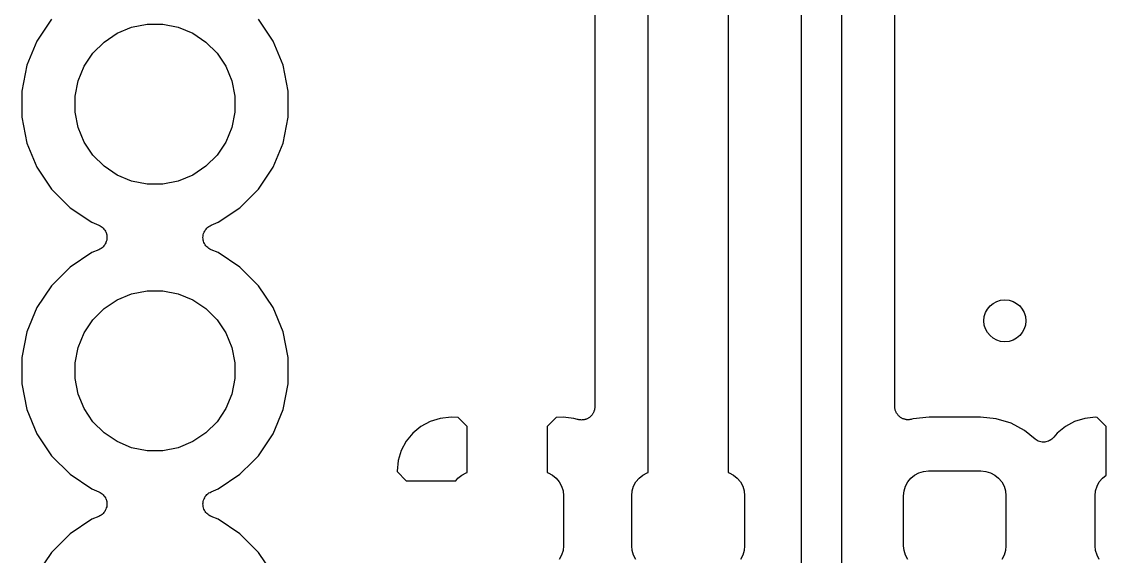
# Model space of a CAD drawing. Extents: x 1.17 to 5.78, y -4.25 to -1.3.
# Drawn here: x 5 to 5.4069, y -2.5946 to -2.3941 of the extents above; entities that cross this region are included whole.
import ezdxf

# ---------------------------------------------------------------- set-up
doc = ezdxf.new("R2010")
doc.units = 0
doc.header["$MEASUREMENT"] = 0
doc.layers.add('BLACK', color=7, linetype='CONTINUOUS')

msp = doc.modelspace()

# ---------------------------------------------------------------- linework, layer by layer
at = {"layer": 'BLACK', "linetype": 'CONTINUOUS'}
for p, q in [((5.235, -2.56315), (5.235, -1.47574)), ((5.215, -1.47697), (5.215, -2.53848)), ((5.265, -1.48121), (5.265, -2.56315)), ((5.2925, -2.67052), (5.2925, -2.25037)), ((5.3075, -2.25311), (5.3075, -2.67052)), ((5.3275, -2.53838), (5.3275, -2.26346)), ((5.01116, -2.39313), (5.00569, -2.40132)), ((5.03579, -2.39841), (5.04125, -2.39615)), ((5.04125, -2.39615), (5.04705, -2.395)), ((5.04705, -2.395), (5.05295, -2.395)), ((5.05295, -2.395), (5.05875, -2.39615)), ((5.05875, -2.39615), (5.06421, -2.39841)), ((5.09431, -2.40132), (5.08884, -2.39313)), ((5.03088, -2.4017), (5.03579, -2.39841)), ((5.06421, -2.39841), (5.06912, -2.4017)), ((5.00569, -2.40132), (5.00192, -2.41042)), ((5.0267, -2.40588), (5.03088, -2.4017)), ((5.06912, -2.4017), (5.0733, -2.40588)), ((5.09808, -2.41042), (5.09431, -2.40132)), ((5.02341, -2.41079), (5.0267, -2.40588)), ((5.0733, -2.40588), (5.07659, -2.41079)), ((5.00192, -2.41042), (5, -2.42008)), ((5.02115, -2.41625), (5.02341, -2.41079)), ((5.07659, -2.41079), (5.07885, -2.41625)), ((5.1, -2.42008), (5.09808, -2.41042)), ((5.02, -2.42205), (5.02115, -2.41625)), ((5.07885, -2.41625), (5.08, -2.42205)), ((5, -2.42008), (5, -2.42992)), ((5.1, -2.42992), (5.1, -2.42008)), ((5.02, -2.42795), (5.02, -2.42205)), ((5.08, -2.42205), (5.08, -2.42795)), ((5.02115, -2.43375), (5.02, -2.42795)), ((5.08, -2.42795), (5.07885, -2.43375)), ((5, -2.42992), (5.00192, -2.43958)), ((5.09808, -2.43958), (5.1, -2.42992)), ((5.02341, -2.43921), (5.02115, -2.43375)), ((5.07885, -2.43375), (5.07659, -2.43921)), ((5.00192, -2.43958), (5.00569, -2.44868)), ((5.0267, -2.44412), (5.02341, -2.43921)), ((5.07659, -2.43921), (5.0733, -2.44412)), ((5.09431, -2.44868), (5.09808, -2.43958)), ((5.03088, -2.4483), (5.0267, -2.44412)), ((5.0733, -2.44412), (5.06912, -2.4483)), ((5.00569, -2.44868), (5.01116, -2.45687)), ((5.03579, -2.45159), (5.03088, -2.4483)), ((5.06912, -2.4483), (5.06421, -2.45159)), ((5.08884, -2.45687), (5.09431, -2.44868)), ((5.04125, -2.45385), (5.03579, -2.45159)), ((5.06421, -2.45159), (5.05875, -2.45385)), ((5.01116, -2.45687), (5.01813, -2.46384)), ((5.04705, -2.455), (5.04125, -2.45385)), ((5.05295, -2.455), (5.04705, -2.455)), ((5.05875, -2.45385), (5.05295, -2.455)), ((5.08187, -2.46384), (5.08884, -2.45687)), ((5.01813, -2.46384), (5.02632, -2.46931)), ((5.07368, -2.46931), (5.08187, -2.46384)), ((5.02632, -2.46931), (5.0289, -2.47038)), ((5.0711, -2.47038), (5.07368, -2.46931)), ((5.0289, -2.47038), (5.02895, -2.4704)), ((5.02895, -2.4704), (5.02895, -2.4704)), ((5.02895, -2.4704), (5.02895, -2.4704)), ((5.02895, -2.4704), (5.02897, -2.47041)), ((5.02897, -2.47041), (5.02939, -2.47064)), ((5.02939, -2.47064), (5.02981, -2.47087)), ((5.02981, -2.47087), (5.02981, -2.47088)), ((5.02981, -2.47088), (5.02982, -2.47088)), ((5.02982, -2.47088), (5.03019, -2.47119)), ((5.03019, -2.47119), (5.03055, -2.4715)), ((5.03055, -2.4715), (5.03056, -2.4715)), ((5.03056, -2.4715), (5.03057, -2.47151)), ((5.03057, -2.47151), (5.03086, -2.47188)), ((5.03086, -2.47188), (5.03117, -2.47225)), ((5.03117, -2.47225), (5.03117, -2.47226)), ((5.03117, -2.47226), (5.03118, -2.47227)), ((5.03118, -2.47227), (5.0314, -2.47269)), ((5.0314, -2.47269), (5.03162, -2.47312)), ((5.03162, -2.47312), (5.03162, -2.47313)), ((5.03162, -2.47313), (5.03163, -2.47314)), ((5.03163, -2.47314), (5.03176, -2.4736)), ((5.03176, -2.4736), (5.0319, -2.47405)), ((5.06812, -2.47399), (5.06826, -2.47353)), ((5.06826, -2.47353), (5.0684, -2.47307)), ((5.0684, -2.47306), (5.06841, -2.47305)), ((5.0684, -2.47307), (5.0684, -2.47306)), ((5.06841, -2.47305), (5.06864, -2.47263)), ((5.06864, -2.47263), (5.06886, -2.47221)), ((5.06886, -2.47221), (5.06887, -2.4722)), ((5.06887, -2.4722), (5.06918, -2.47183)), ((5.06887, -2.4722), (5.06887, -2.4722)), ((5.06918, -2.47183), (5.06948, -2.47146)), ((5.06948, -2.47146), (5.06949, -2.47145)), ((5.06949, -2.47145), (5.06986, -2.47115)), ((5.06949, -2.47145), (5.06949, -2.47145)), ((5.06986, -2.47115), (5.07024, -2.47084)), ((5.07024, -2.47084), (5.07025, -2.47083)), ((5.07024, -2.47084), (5.07024, -2.47084)), ((5.07025, -2.47083), (5.07067, -2.47061)), ((5.07067, -2.47061), (5.0711, -2.47038)), ((5.03137, -2.47736), (5.03114, -2.47779)), ((5.03159, -2.47695), (5.03137, -2.47736)), ((5.0316, -2.47694), (5.03159, -2.47695)), ((5.03174, -2.47647), (5.0316, -2.47693)), ((5.0316, -2.47693), (5.0316, -2.47694)), ((5.03188, -2.47601), (5.03174, -2.47647)), ((5.03189, -2.47601), (5.03188, -2.47601)), ((5.03194, -2.47552), (5.03189, -2.476)), ((5.03189, -2.476), (5.03189, -2.47601)), ((5.0319, -2.47405), (5.0319, -2.47406)), ((5.0319, -2.47406), (5.0319, -2.47407)), ((5.0319, -2.47407), (5.03194, -2.47455)), ((5.03194, -2.47455), (5.03199, -2.47503)), ((5.03199, -2.47504), (5.03194, -2.47552)), ((5.03199, -2.47503), (5.03199, -2.47503)), ((5.03199, -2.47503), (5.03199, -2.47504)), ((5.06801, -2.47496), (5.06806, -2.47448)), ((5.06801, -2.47497), (5.06801, -2.47496)), ((5.06806, -2.47545), (5.06801, -2.47497)), ((5.06801, -2.47497), (5.06801, -2.47497)), ((5.06806, -2.47448), (5.06811, -2.474)), ((5.0681, -2.47593), (5.06806, -2.47545)), ((5.0681, -2.47594), (5.0681, -2.47593)), ((5.0681, -2.47595), (5.0681, -2.47594)), ((5.06824, -2.47641), (5.0681, -2.47595)), ((5.06811, -2.474), (5.06811, -2.47399)), ((5.06811, -2.47399), (5.06812, -2.47399)), ((5.06837, -2.47686), (5.06824, -2.47641)), ((5.06838, -2.47687), (5.06837, -2.47686)), ((5.06838, -2.47688), (5.06838, -2.47687)), ((5.0686, -2.4773), (5.06838, -2.47688)), ((5.06882, -2.47773), (5.0686, -2.4773)), ((5.02632, -2.48069), (5.01813, -2.48616)), ((5.0289, -2.47962), (5.02632, -2.48069)), ((5.02933, -2.47939), (5.0289, -2.47962)), ((5.02975, -2.47917), (5.02933, -2.47939)), ((5.02976, -2.47916), (5.02975, -2.47917)), ((5.03014, -2.47885), (5.02976, -2.47916)), ((5.02976, -2.47916), (5.02976, -2.47916)), ((5.03051, -2.47855), (5.03014, -2.47885)), ((5.03052, -2.47854), (5.03051, -2.47855)), ((5.03051, -2.47855), (5.03051, -2.47855)), ((5.03083, -2.47817), (5.03052, -2.47854)), ((5.03113, -2.4778), (5.03083, -2.47817)), ((5.03114, -2.47779), (5.03113, -2.4778)), ((5.03113, -2.4778), (5.03113, -2.4778)), ((5.06883, -2.47774), (5.06882, -2.47773)), ((5.06883, -2.47775), (5.06883, -2.47774)), ((5.06913, -2.47811), (5.06883, -2.47775)), ((5.06943, -2.47849), (5.06913, -2.47811)), ((5.06944, -2.4785), (5.06943, -2.47849)), ((5.06981, -2.47881), (5.06944, -2.4785)), ((5.06944, -2.4785), (5.06944, -2.4785)), ((5.07018, -2.47912), (5.06981, -2.47881)), ((5.07019, -2.47912), (5.07018, -2.47912)), ((5.07019, -2.47913), (5.07019, -2.47912)), ((5.07061, -2.47936), (5.07019, -2.47913)), ((5.07103, -2.47959), (5.07061, -2.47936)), ((5.07105, -2.4796), (5.07103, -2.47959)), ((5.0711, -2.47962), (5.07105, -2.4796)), ((5.07105, -2.4796), (5.07105, -2.4796)), ((5.07105, -2.4796), (5.07105, -2.4796)), ((5.07368, -2.48069), (5.0711, -2.47962)), ((5.08187, -2.48616), (5.07368, -2.48069)), ((5.01813, -2.48616), (5.01116, -2.49313)), ((5.08884, -2.49313), (5.08187, -2.48616)), ((5.01116, -2.49313), (5.00569, -2.50132)), ((5.09431, -2.50132), (5.08884, -2.49313)), ((5.03579, -2.49841), (5.04125, -2.49615)), ((5.04125, -2.49615), (5.04705, -2.495)), ((5.04705, -2.495), (5.05295, -2.495)), ((5.05295, -2.495), (5.05875, -2.49615)), ((5.05875, -2.49615), (5.06421, -2.49841)), ((5.00569, -2.50132), (5.00192, -2.51042)), ((5.0267, -2.50588), (5.03088, -2.5017)), ((5.03088, -2.5017), (5.03579, -2.49841)), ((5.06421, -2.49841), (5.06912, -2.5017)), ((5.06912, -2.5017), (5.0733, -2.50588)), ((5.09808, -2.51042), (5.09431, -2.50132)), ((5.02341, -2.51079), (5.0267, -2.50588)), ((5.0733, -2.50588), (5.07659, -2.51079)), ((5.00192, -2.51042), (5, -2.52008)), ((5.02115, -2.51625), (5.02341, -2.51079)), ((5.07659, -2.51079), (5.07885, -2.51625)), ((5.1, -2.52008), (5.09808, -2.51042)), ((5.02, -2.52205), (5.02115, -2.51625)), ((5.07885, -2.51625), (5.08, -2.52205)), ((5, -2.52008), (5, -2.52992)), ((5.02, -2.52795), (5.02, -2.52205)), ((5.08, -2.52205), (5.08, -2.52795)), ((5.1, -2.52992), (5.1, -2.52008)), ((5, -2.52992), (5.00192, -2.53958)), ((5.02115, -2.53375), (5.02, -2.52795)), ((5.08, -2.52795), (5.07885, -2.53375)), ((5.09808, -2.53958), (5.1, -2.52992)), ((5.02341, -2.53921), (5.02115, -2.53375)), ((5.07885, -2.53375), (5.07659, -2.53921)), ((5.215, -2.53855), (5.21497, -2.53878)), ((5.215, -2.53848), (5.215, -2.53855)), ((5.32752, -2.53861), (5.3275, -2.53838)), ((5.32752, -2.53884), (5.32752, -2.53861)), ((5.00192, -2.53958), (5.00569, -2.54868)), ((5.0267, -2.54412), (5.02341, -2.53921)), ((5.07659, -2.53921), (5.0733, -2.54412)), ((5.09431, -2.54868), (5.09808, -2.53958)), ((5.16111, -2.54244), (5.157, -2.54284)), ((5.16371, -2.5425), (5.16111, -2.54244)), ((5.16709, -2.54588), (5.16371, -2.5425)), ((5.20046, -2.5425), (5.19709, -2.54588)), ((5.20306, -2.54244), (5.20046, -2.5425)), ((5.20717, -2.54284), (5.20306, -2.54244)), ((5.21253, -2.54277), (5.21234, -2.5429)), ((5.21274, -2.54266), (5.21253, -2.54277)), ((5.21294, -2.5425), (5.21274, -2.54266)), ((5.21316, -2.54236), (5.21294, -2.5425)), ((5.21332, -2.5422), (5.21316, -2.54236)), ((5.2135, -2.54205), (5.21332, -2.5422)), ((5.21366, -2.54185), (5.2135, -2.54205)), ((5.21385, -2.54167), (5.21366, -2.54185)), ((5.21398, -2.54148), (5.21385, -2.54167)), ((5.21413, -2.5413), (5.21398, -2.54148)), ((5.21425, -2.54108), (5.21413, -2.5413)), ((5.2144, -2.54086), (5.21425, -2.54108)), ((5.21448, -2.54065), (5.2144, -2.54086)), ((5.2146, -2.54045), (5.21448, -2.54065)), ((5.21467, -2.5402), (5.2146, -2.54045)), ((5.21477, -2.53996), (5.21467, -2.5402)), ((5.21482, -2.53974), (5.21477, -2.53996)), ((5.21489, -2.53952), (5.21482, -2.53974)), ((5.21492, -2.53926), (5.21489, -2.53952)), ((5.21497, -2.53901), (5.21492, -2.53926)), ((5.21497, -2.53878), (5.21497, -2.53901)), ((5.32757, -2.53909), (5.32752, -2.53884)), ((5.3276, -2.53935), (5.32757, -2.53909)), ((5.32766, -2.53957), (5.3276, -2.53935)), ((5.32771, -2.5398), (5.32766, -2.53957)), ((5.3278, -2.54004), (5.32771, -2.5398)), ((5.32788, -2.54028), (5.3278, -2.54004)), ((5.32799, -2.54049), (5.32788, -2.54028)), ((5.32807, -2.5407), (5.32799, -2.54049)), ((5.32821, -2.54092), (5.32807, -2.5407)), ((5.32834, -2.54115), (5.32821, -2.54092)), ((5.32848, -2.54133), (5.32834, -2.54115)), ((5.32861, -2.54152), (5.32848, -2.54133)), ((5.32879, -2.5417), (5.32861, -2.54152)), ((5.32895, -2.5419), (5.32879, -2.5417)), ((5.32913, -2.54205), (5.32895, -2.5419)), ((5.32929, -2.54221), (5.32913, -2.54205)), ((5.3295, -2.54236), (5.32929, -2.54221)), ((5.3297, -2.54252), (5.3295, -2.54236)), ((5.32991, -2.54263), (5.3297, -2.54252)), ((5.3301, -2.54276), (5.32991, -2.54263)), ((5.33033, -2.54287), (5.3301, -2.54276)), ((5.3404, -2.54243), (5.33441, -2.54302)), ((5.3596, -2.54243), (5.3404, -2.54243)), ((5.36559, -2.54302), (5.3596, -2.54243)), ((5.4028, -2.54244), (5.39874, -2.54284)), ((5.40344, -2.54247), (5.4028, -2.54244)), ((5.40685, -2.54588), (5.40344, -2.54247)), ((5.03088, -2.5483), (5.0267, -2.54412)), ((5.0733, -2.54412), (5.06912, -2.5483)), ((5.14976, -2.54585), (5.14671, -2.54834)), ((5.15323, -2.54399), (5.14976, -2.54585)), ((5.157, -2.54284), (5.15323, -2.54399)), ((5.16709, -2.56315), (5.16709, -2.54588)), ((5.19709, -2.54588), (5.19709, -2.56315)), ((5.20855, -2.54326), (5.20717, -2.54284)), ((5.20877, -2.54331), (5.20855, -2.54326)), ((5.20899, -2.54338), (5.20877, -2.54331)), ((5.20925, -2.5434), (5.20899, -2.54338)), ((5.20951, -2.54345), (5.20925, -2.5434)), ((5.20974, -2.54345), (5.20951, -2.54345)), ((5.20997, -2.54348), (5.20974, -2.54345)), ((5.21022, -2.54345), (5.20997, -2.54348)), ((5.21048, -2.54346), (5.21022, -2.54345)), ((5.21071, -2.54341), (5.21048, -2.54346)), ((5.21094, -2.54339), (5.21071, -2.54341)), ((5.21118, -2.54332), (5.21094, -2.54339)), ((5.21144, -2.54327), (5.21118, -2.54332)), ((5.21165, -2.54318), (5.21144, -2.54327)), ((5.21187, -2.54311), (5.21165, -2.54318)), ((5.2121, -2.54299), (5.21187, -2.54311)), ((5.21234, -2.5429), (5.2121, -2.54299)), ((5.33056, -2.54299), (5.33033, -2.54287)), ((5.33078, -2.54306), (5.33056, -2.54299)), ((5.33099, -2.54315), (5.33078, -2.54306)), ((5.33125, -2.5432), (5.33099, -2.54315)), ((5.33149, -2.54328), (5.33125, -2.5432)), ((5.33172, -2.5433), (5.33149, -2.54328)), ((5.33195, -2.54335), (5.33172, -2.5433)), ((5.33221, -2.54335), (5.33195, -2.54335)), ((5.33247, -2.54338), (5.33221, -2.54335)), ((5.33269, -2.54336), (5.33247, -2.54338)), ((5.33292, -2.54336), (5.33269, -2.54336)), ((5.33318, -2.54331), (5.33292, -2.54336)), ((5.33344, -2.54329), (5.33318, -2.54331)), ((5.33366, -2.54323), (5.33344, -2.54329)), ((5.33388, -2.54318), (5.33366, -2.54323)), ((5.33395, -2.54316), (5.33388, -2.54318)), ((5.33441, -2.54302), (5.33395, -2.54316)), ((5.37111, -2.5447), (5.36559, -2.54302)), ((5.3762, -2.54742), (5.37111, -2.5447)), ((5.39149, -2.54585), (5.38845, -2.54834)), ((5.39497, -2.54399), (5.39149, -2.54585)), ((5.39874, -2.54284), (5.39497, -2.54399)), ((5.40685, -2.56411), (5.40685, -2.54588)), ((5.00569, -2.54868), (5.01116, -2.55687)), ((5.03579, -2.55159), (5.03088, -2.5483)), ((5.06912, -2.5483), (5.06421, -2.55159)), ((5.08884, -2.55687), (5.09431, -2.54868)), ((5.14671, -2.54834), (5.14422, -2.55139)), ((5.38011, -2.55063), (5.3762, -2.54742)), ((5.3805, -2.55089), (5.38011, -2.55063)), ((5.38089, -2.55115), (5.3805, -2.55089)), ((5.38601, -2.55092), (5.38561, -2.55118)), ((5.3864, -2.55067), (5.38601, -2.55092)), ((5.38641, -2.55065), (5.3864, -2.55067)), ((5.38643, -2.55064), (5.38641, -2.55065)), ((5.38676, -2.55031), (5.38643, -2.55064)), ((5.3871, -2.54999), (5.38676, -2.55031)), ((5.38712, -2.54996), (5.3871, -2.54999)), ((5.38714, -2.54993), (5.38712, -2.54996)), ((5.38712, -2.54996), (5.38712, -2.54996)), ((5.38712, -2.54996), (5.38712, -2.54996)), ((5.38845, -2.54834), (5.38714, -2.54993)), ((5.04125, -2.55385), (5.03579, -2.55159)), ((5.04705, -2.555), (5.04125, -2.55385)), ((5.05295, -2.555), (5.04705, -2.555)), ((5.05875, -2.55385), (5.05295, -2.555)), ((5.06421, -2.55159), (5.05875, -2.55385)), ((5.14236, -2.55486), (5.14121, -2.55863)), ((5.14422, -2.55139), (5.14236, -2.55486)), ((5.3809, -2.55116), (5.38089, -2.55115)), ((5.38092, -2.55117), (5.3809, -2.55116)), ((5.38135, -2.55135), (5.38092, -2.55117)), ((5.38179, -2.55153), (5.38135, -2.55135)), ((5.3818, -2.55154), (5.38179, -2.55153)), ((5.38182, -2.55154), (5.3818, -2.55154)), ((5.38228, -2.55164), (5.38182, -2.55154)), ((5.38274, -2.55173), (5.38228, -2.55164)), ((5.38276, -2.55173), (5.38274, -2.55173)), ((5.38278, -2.55174), (5.38276, -2.55173)), ((5.38325, -2.55174), (5.38278, -2.55174)), ((5.38372, -2.55174), (5.38325, -2.55174)), ((5.38373, -2.55174), (5.38372, -2.55174)), ((5.38375, -2.55174), (5.38373, -2.55174)), ((5.38421, -2.55165), (5.38375, -2.55174)), ((5.38468, -2.55156), (5.38421, -2.55165)), ((5.38469, -2.55155), (5.38468, -2.55156)), ((5.38471, -2.55155), (5.38469, -2.55155)), ((5.38515, -2.55137), (5.38471, -2.55155)), ((5.38558, -2.5512), (5.38515, -2.55137)), ((5.3856, -2.55119), (5.38558, -2.5512)), ((5.38561, -2.55118), (5.3856, -2.55119)), ((5.01116, -2.55687), (5.01813, -2.56384)), ((5.08187, -2.56384), (5.08669, -2.55902)), ((5.08669, -2.55902), (5.08884, -2.55687)), ((5.08669, -2.55902), (5.08669, -2.55902)), ((5.14121, -2.55863), (5.14082, -2.56268)), ((5.14082, -2.56268), (5.14082, -2.56283)), ((5.14082, -2.56283), (5.14425, -2.56626)), ((5.1667, -2.56327), (5.16709, -2.56315)), ((5.19709, -2.56315), (5.19748, -2.56327)), ((5.23461, -2.56327), (5.235, -2.56315)), ((5.265, -2.56315), (5.26539, -2.56327)), ((5.33658, -2.56327), (5.33833, -2.56273)), ((5.33833, -2.56273), (5.34016, -2.56256)), ((5.34016, -2.56256), (5.35984, -2.56256)), ((5.35984, -2.56256), (5.36167, -2.56273)), ((5.36167, -2.56273), (5.36342, -2.56327)), ((5.01813, -2.56384), (5.02632, -2.56931)), ((5.07368, -2.56931), (5.08187, -2.56384)), ((5.14425, -2.56626), (5.16287, -2.56626)), ((5.16287, -2.56626), (5.16366, -2.56529)), ((5.16366, -2.56529), (5.16508, -2.56413)), ((5.16508, -2.56413), (5.1667, -2.56327)), ((5.19748, -2.56327), (5.19909, -2.56413)), ((5.19909, -2.56413), (5.20051, -2.56529)), ((5.20051, -2.56529), (5.20167, -2.56671)), ((5.20167, -2.56671), (5.20254, -2.56833)), ((5.22955, -2.56833), (5.23041, -2.56671)), ((5.23041, -2.56671), (5.23158, -2.56529)), ((5.23158, -2.56529), (5.23299, -2.56413)), ((5.23299, -2.56413), (5.23461, -2.56327)), ((5.26539, -2.56327), (5.26701, -2.56413)), ((5.26701, -2.56413), (5.26842, -2.56529)), ((5.26842, -2.56529), (5.26959, -2.56671)), ((5.26959, -2.56671), (5.27045, -2.56833)), ((5.33152, -2.56833), (5.33238, -2.56671)), ((5.33238, -2.56671), (5.33355, -2.56529)), ((5.33355, -2.56529), (5.33496, -2.56413)), ((5.33496, -2.56413), (5.33658, -2.56327)), ((5.36342, -2.56327), (5.36504, -2.56413)), ((5.36504, -2.56413), (5.36645, -2.56529)), ((5.36645, -2.56529), (5.36762, -2.56671)), ((5.36762, -2.56671), (5.36848, -2.56833)), ((5.40337, -2.56833), (5.40423, -2.56671)), ((5.40423, -2.56671), (5.4054, -2.56529)), ((5.4054, -2.56529), (5.40681, -2.56413)), ((5.40681, -2.56413), (5.40685, -2.56411)), ((5.02632, -2.56931), (5.0289, -2.57038)), ((5.0289, -2.57038), (5.02895, -2.5704)), ((5.02895, -2.5704), (5.02895, -2.5704)), ((5.02895, -2.5704), (5.02895, -2.5704)), ((5.02895, -2.5704), (5.02897, -2.57041)), ((5.02897, -2.57041), (5.02939, -2.57064)), ((5.02939, -2.57064), (5.02981, -2.57087)), ((5.02981, -2.57087), (5.02981, -2.57088)), ((5.02981, -2.57088), (5.02982, -2.57088)), ((5.02982, -2.57088), (5.03019, -2.57119)), ((5.03019, -2.57119), (5.03055, -2.5715)), ((5.06949, -2.57145), (5.06986, -2.57115)), ((5.06986, -2.57115), (5.07024, -2.57084)), ((5.07024, -2.57084), (5.07025, -2.57083)), ((5.07024, -2.57084), (5.07024, -2.57084)), ((5.07025, -2.57083), (5.07067, -2.57061)), ((5.07067, -2.57061), (5.0711, -2.57038)), ((5.0711, -2.57038), (5.07368, -2.56931)), ((5.20254, -2.56833), (5.20307, -2.57008)), ((5.20307, -2.57008), (5.20325, -2.57191)), ((5.22884, -2.57191), (5.22902, -2.57008)), ((5.22902, -2.57008), (5.22955, -2.56833)), ((5.27045, -2.56833), (5.27098, -2.57008)), ((5.27098, -2.57008), (5.27116, -2.57191)), ((5.33081, -2.57191), (5.33099, -2.57008)), ((5.33099, -2.57008), (5.33152, -2.56833)), ((5.36848, -2.56833), (5.36901, -2.57008)), ((5.36901, -2.57008), (5.36919, -2.57191)), ((5.40266, -2.57191), (5.40284, -2.57008)), ((5.40284, -2.57008), (5.40337, -2.56833)), ((5.03055, -2.5715), (5.03056, -2.5715)), ((5.03056, -2.5715), (5.03057, -2.57151)), ((5.03057, -2.57151), (5.03086, -2.57188)), ((5.03086, -2.57188), (5.03117, -2.57225)), ((5.03117, -2.57225), (5.03117, -2.57226)), ((5.03117, -2.57226), (5.03118, -2.57227)), ((5.03118, -2.57227), (5.0314, -2.57269)), ((5.0314, -2.57269), (5.03162, -2.57312)), ((5.03162, -2.57312), (5.03162, -2.57313)), ((5.03162, -2.57313), (5.03163, -2.57314)), ((5.03163, -2.57314), (5.03176, -2.5736)), ((5.03176, -2.5736), (5.0319, -2.57405)), ((5.0319, -2.57405), (5.0319, -2.57406)), ((5.0319, -2.57406), (5.0319, -2.57407)), ((5.0319, -2.57407), (5.03194, -2.57455)), ((5.03194, -2.57455), (5.03199, -2.57503)), ((5.03199, -2.57504), (5.03194, -2.57552)), ((5.03199, -2.57503), (5.03199, -2.57503)), ((5.03199, -2.57503), (5.03199, -2.57504)), ((5.06801, -2.57496), (5.06806, -2.57448)), ((5.06801, -2.57497), (5.06801, -2.57496)), ((5.06806, -2.57545), (5.06801, -2.57497)), ((5.06801, -2.57497), (5.06801, -2.57497)), ((5.06806, -2.57448), (5.06811, -2.574)), ((5.06811, -2.574), (5.06811, -2.57399)), ((5.06811, -2.57399), (5.06812, -2.57399)), ((5.06812, -2.57399), (5.06826, -2.57353)), ((5.06826, -2.57353), (5.0684, -2.57307)), ((5.0684, -2.57306), (5.06841, -2.57305)), ((5.0684, -2.57307), (5.0684, -2.57306)), ((5.06841, -2.57305), (5.06864, -2.57263)), ((5.06864, -2.57263), (5.06886, -2.57221)), ((5.06886, -2.57221), (5.06887, -2.5722)), ((5.06887, -2.5722), (5.06918, -2.57183)), ((5.06887, -2.5722), (5.06887, -2.5722)), ((5.06918, -2.57183), (5.06948, -2.57146)), ((5.06948, -2.57146), (5.06949, -2.57145)), ((5.06949, -2.57145), (5.06949, -2.57145)), ((5.20325, -2.57191), (5.20325, -2.59061)), ((5.22884, -2.59061), (5.22884, -2.57191)), ((5.27116, -2.57191), (5.27116, -2.59061)), ((5.33081, -2.59061), (5.33081, -2.57191)), ((5.36919, -2.57191), (5.36919, -2.59061)), ((5.40266, -2.59061), (5.40266, -2.57191)), ((5.02933, -2.57939), (5.0289, -2.57962)), ((5.02975, -2.57917), (5.02933, -2.57939)), ((5.02976, -2.57916), (5.02975, -2.57917)), ((5.03014, -2.57885), (5.02976, -2.57916)), ((5.02976, -2.57916), (5.02976, -2.57916)), ((5.03051, -2.57855), (5.03014, -2.57885)), ((5.03052, -2.57854), (5.03051, -2.57855)), ((5.03051, -2.57855), (5.03051, -2.57855)), ((5.03083, -2.57817), (5.03052, -2.57854)), ((5.03113, -2.5778), (5.03083, -2.57817)), ((5.03114, -2.57779), (5.03113, -2.5778)), ((5.03113, -2.5778), (5.03113, -2.5778)), ((5.03137, -2.57736), (5.03114, -2.57779)), ((5.03159, -2.57695), (5.03137, -2.57736)), ((5.0316, -2.57694), (5.03159, -2.57695)), ((5.03174, -2.57647), (5.0316, -2.57693)), ((5.0316, -2.57693), (5.0316, -2.57694)), ((5.03188, -2.57601), (5.03174, -2.57647)), ((5.03189, -2.57601), (5.03188, -2.57601)), ((5.03194, -2.57552), (5.03189, -2.576)), ((5.03189, -2.576), (5.03189, -2.57601)), ((5.0681, -2.57593), (5.06806, -2.57545)), ((5.0681, -2.57594), (5.0681, -2.57593)), ((5.0681, -2.57595), (5.0681, -2.57594)), ((5.06824, -2.57641), (5.0681, -2.57595)), ((5.06837, -2.57686), (5.06824, -2.57641)), ((5.06838, -2.57687), (5.06837, -2.57686)), ((5.06838, -2.57688), (5.06838, -2.57687)), ((5.0686, -2.5773), (5.06838, -2.57688)), ((5.06882, -2.57773), (5.0686, -2.5773)), ((5.06883, -2.57774), (5.06882, -2.57773)), ((5.06883, -2.57775), (5.06883, -2.57774)), ((5.06913, -2.57811), (5.06883, -2.57775)), ((5.06943, -2.57849), (5.06913, -2.57811)), ((5.06944, -2.5785), (5.06943, -2.57849)), ((5.06981, -2.57881), (5.06944, -2.5785)), ((5.06944, -2.5785), (5.06944, -2.5785)), ((5.07018, -2.57912), (5.06981, -2.57881)), ((5.07019, -2.57912), (5.07018, -2.57912)), ((5.07019, -2.57913), (5.07019, -2.57912)), ((5.07061, -2.57936), (5.07019, -2.57913)), ((5.07103, -2.57959), (5.07061, -2.57936)), ((5.02632, -2.58069), (5.01813, -2.58616)), ((5.0289, -2.57962), (5.02632, -2.58069)), ((5.07105, -2.5796), (5.07103, -2.57959)), ((5.0711, -2.57962), (5.07105, -2.5796)), ((5.07105, -2.5796), (5.07105, -2.5796)), ((5.07105, -2.5796), (5.07105, -2.5796)), ((5.07368, -2.58069), (5.0711, -2.57962)), ((5.08187, -2.58616), (5.07368, -2.58069)), ((5.01813, -2.58616), (5.01116, -2.59313)), ((5.08884, -2.59313), (5.08187, -2.58616)), ((5.20325, -2.59061), (5.20307, -2.59243)), ((5.22902, -2.59243), (5.22884, -2.59061)), ((5.27116, -2.59061), (5.27098, -2.59243)), ((5.33099, -2.59243), (5.33081, -2.59061)), ((5.36919, -2.59061), (5.36901, -2.59243)), ((5.40284, -2.59243), (5.40266, -2.59061)), ((5.01116, -2.59313), (5.00569, -2.60132)), ((5.09431, -2.60132), (5.08884, -2.59313)), ((5.20254, -2.59418), (5.20167, -2.5958)), ((5.20307, -2.59243), (5.20254, -2.59418)), ((5.22955, -2.59418), (5.22902, -2.59243)), ((5.23041, -2.5958), (5.22955, -2.59418)), ((5.27045, -2.59418), (5.26959, -2.5958)), ((5.27098, -2.59243), (5.27045, -2.59418)), ((5.33152, -2.59418), (5.33099, -2.59243)), ((5.33238, -2.5958), (5.33152, -2.59418)), ((5.36848, -2.59418), (5.36762, -2.5958)), ((5.36901, -2.59243), (5.36848, -2.59418)), ((5.40337, -2.59418), (5.40284, -2.59243)), ((5.40423, -2.5958), (5.40337, -2.59418))]:
    msp.add_line(p, q, dxfattribs=at)
at = {"layer": 'BLACK'}
msp.add_circle((5.36879, -2.50626), 0.00787, dxfattribs=at)

doc.saveas('drawing.dxf')
